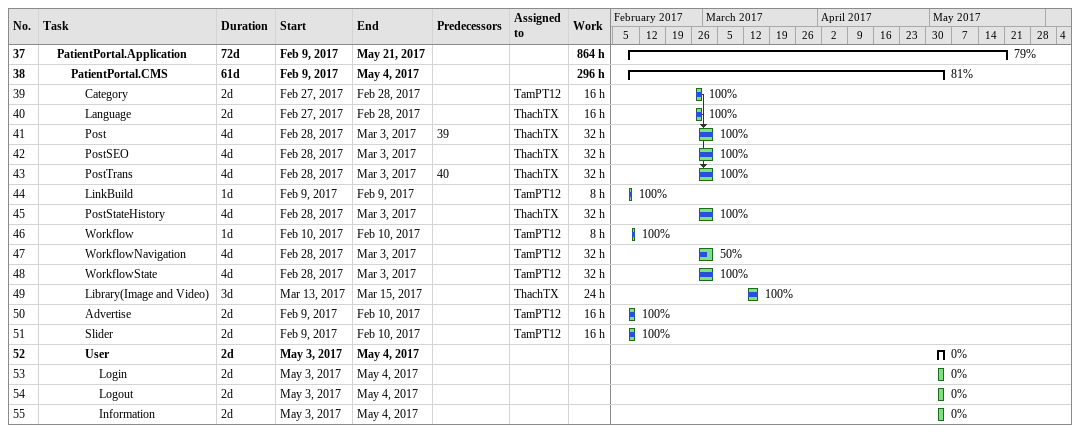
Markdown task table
| ID | Level | Task | Duration | Start | Finish | Predecessors | Resources | % complete | Work (h) |
|---|---|---|---|---|---|---|---|---|---|
| 37 | 2 | **PatientPortal.Application** | 72d | 2017-02-09 | 2017-05-21 |  |  | 79 | 864 |
| 38 | 3 | **PatientPortal.CMS** | 61d | 2017-02-09 | 2017-05-04 |  |  | 81 | 296 |
| 39 | 4 | Category | 2d | 2017-02-27 | 2017-02-28 |  | TamPT12 | 100 | 16 |
| 40 | 4 | Language | 2d | 2017-02-27 | 2017-02-28 |  | ThachTX | 100 | 16 |
| 41 | 4 | Post | 4d | 2017-02-28 | 2017-03-03 | 39 | ThachTX | 100 | 32 |
| 42 | 4 | PostSEO | 4d | 2017-02-28 | 2017-03-03 |  | ThachTX | 100 | 32 |
| 43 | 4 | PostTrans | 4d | 2017-02-28 | 2017-03-03 | 40 | ThachTX | 100 | 32 |
| 44 | 4 | LinkBuild | 1d | 2017-02-09 | 2017-02-09 |  | TamPT12 | 100 | 8 |
| 45 | 4 | PostStateHistory | 4d | 2017-02-28 | 2017-03-03 |  | ThachTX | 100 | 32 |
| 46 | 4 | Workflow | 1d | 2017-02-10 | 2017-02-10 |  | TamPT12 | 100 | 8 |
| 47 | 4 | WorkflowNavigation | 4d | 2017-02-28 | 2017-03-03 |  | TamPT12 | 50 | 32 |
| 48 | 4 | WorkflowState | 4d | 2017-02-28 | 2017-03-03 |  | TamPT12 | 100 | 32 |
| 49 | 4 | Library(Image and Video) | 3d | 2017-03-13 | 2017-03-15 |  | ThachTX | 100 | 24 |
| 50 | 4 | Advertise | 2d | 2017-02-09 | 2017-02-10 |  | TamPT12 | 100 | 16 |
| 51 | 4 | Slider | 2d | 2017-02-09 | 2017-02-10 |  | TamPT12 | 100 | 16 |
| 52 | 4 | **User** | 2d | 2017-05-03 | 2017-05-04 |  |  | 0 |  |
| 53 | 5 | Login | 2d | 2017-05-03 | 2017-05-04 |  |  | 0 |  |
| 54 | 5 | Logout | 2d | 2017-05-03 | 2017-05-04 |  |  | 0 |  |
| 55 | 5 | Information | 2d | 2017-05-03 | 2017-05-04 |  |  | 0 |  |
